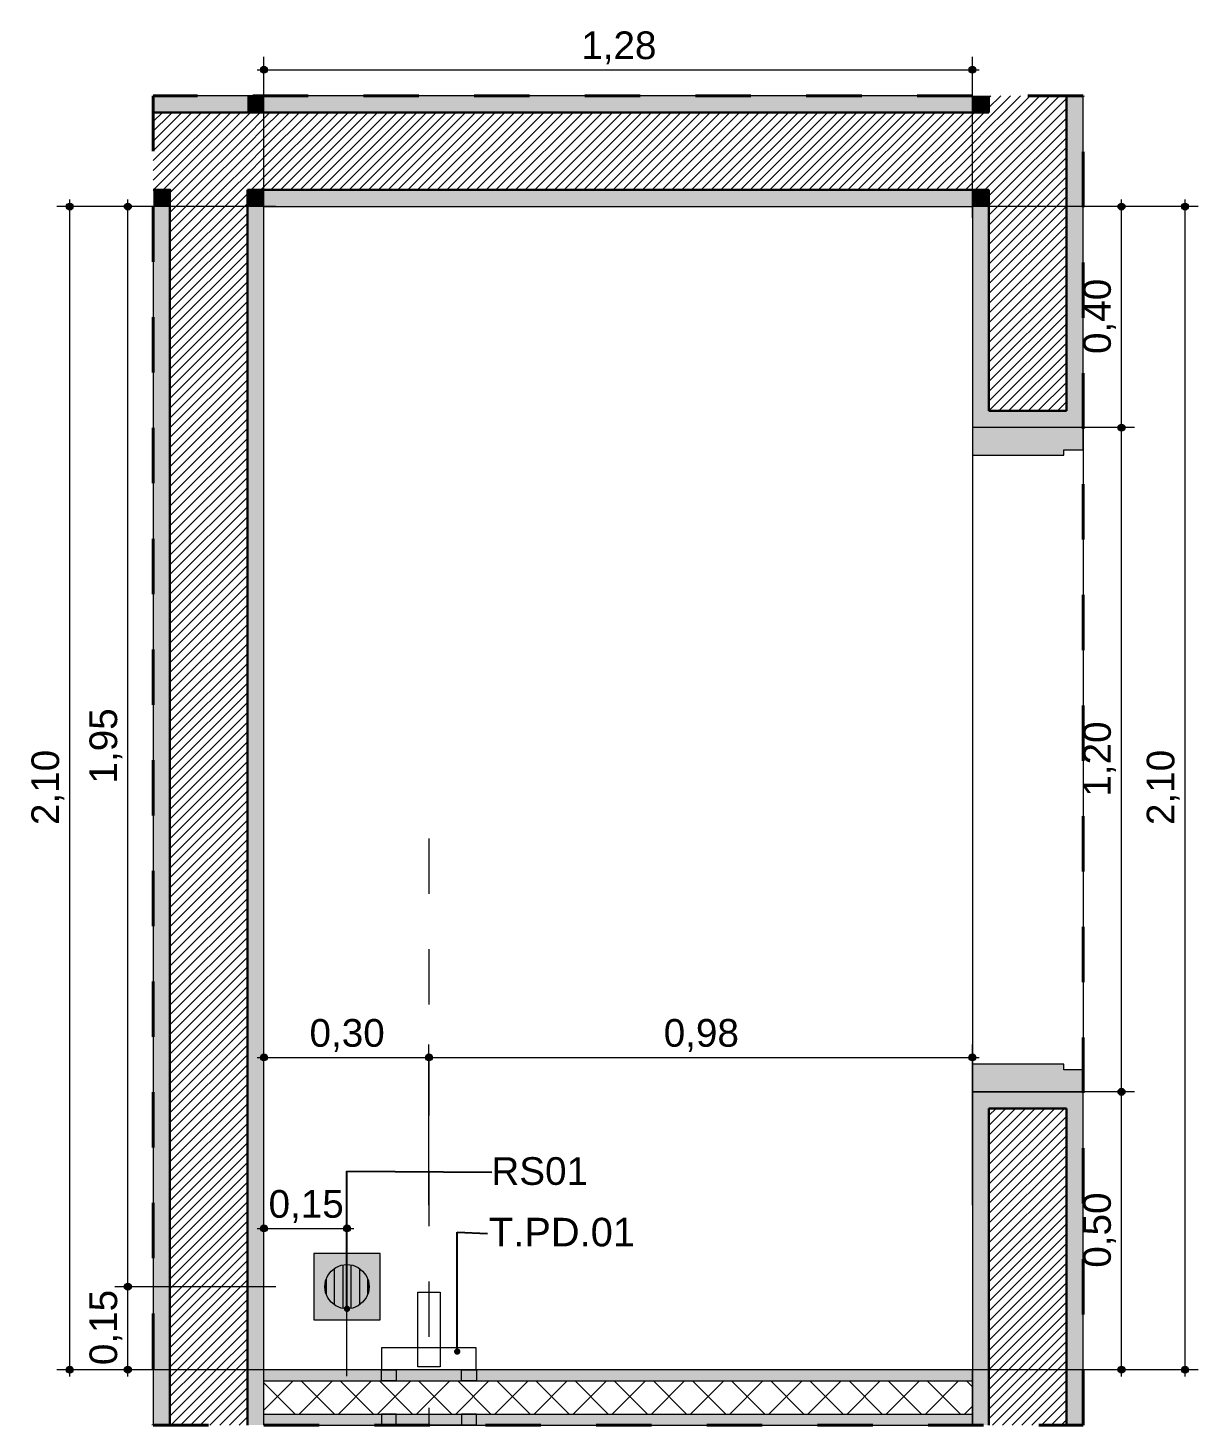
# Model space of a CAD drawing. Header units: metres. Extents: x -1.4 to 64, y -2.2 to 1.7.
# Drawn here: x 35.185 to 37.299, y -2.152 to 0.372 of the extents above; entities that cross this region are included whole.
import ezdxf

# ---------------------------------------------------------------- set-up
doc = ezdxf.new("R2010")
doc.units = ezdxf.units.M
doc.header["$MEASUREMENT"] = 0
doc.linetypes.add('Dashed', pattern=[0.035, 0.0225, -0.0125])
for name, color, linetype, lineweight in [('0_Caneta_No__1', 7, 'Continuous', 40), ('LOUCAS-METAIS.ARQ_Caneta_No__241', 7, 'Continuous', 13), ('NOTAS-DETALHAMENTO.EXEC_Caneta_No__1', 7, 'Continuous', 40), ('NOTAS-DETALHAMENTO.EXEC_Caneta_No__241', 7, 'Continuous', 13), ('PAREDE CONSTRUIR_Caneta_No__241', 7, 'Continuous', 13), ('PAREDE CONSTRUIR_Caneta_No__255', 255, 'Continuous', 0), ('PAREDE CONSTRUIR_Caneta_No__3', 7, 'Continuous', 30), ('PAREDE CONSTRUIR_Caneta_No__83', 84, 'Continuous', 0), ('PAREDE CONSTRUIR_Caneta_No__91', 255, 'Continuous', 0)]:
    doc.layers.add(name, color=color, linetype=linetype, lineweight=lineweight)
for name, color, linetype, lineweight, true_color in [('0_Caneta_No__167', 7, 'Continuous', 0, 0x0035d5), ('0_Caneta_No__25', 7, 'Continuous', 13, 0x982312), ('EIXO HIDRÁULICO - Executivo.EXEC_Caneta_No__167', 7, 'Continuous', 0, 0x0035d5), ('LOUCAS-METAIS.ARQ_Caneta_No__13', 7, 'Continuous', 0, 0xaaaaaa), ('PAREDE CONSTRUIR_Caneta_No__9', 7, 'Continuous', 9, 0x020202), ('RALO_Caneta_No__19', 7, 'Continuous', 0, 0xe9e9e9), ('RALO_Caneta_No__96', 7, 'Continuous', 0, 0xb6b6b6)]:
    doc.layers.add(name, color=color, linetype=linetype, lineweight=lineweight, true_color=true_color)
doc.styles.add('GENERATED_STYLE_1', font='arial.ttf')
doc.dimstyles.new('GENERATED_STYLE__1', dxfattribs={"dimtxt": 0.05, "dimasz": 0.02375, "dimexe": 0.18, "dimexo": 0.267183, "dimgap": 0, "dimtad": 1, "dimzin": 0, "dimdsep": 46, "dimtxsty": 'GENERATED_STYLE_1', "dimblk": 'ARROWHEAD_11', "dimblk1": 'ARROWHEAD_11', "dimblk2": 'ARROWHEAD_11', "dimcen": 0.09, "dimclrd": 256, "dimclre": 256, "dimclrt": 256, "dimadec": 0, "dimazin": 0, "dimtfac": 1, "dimtdec": 4, "dimtmove": 0, "dimatfit": 3, "dimfxl": 0, "dimtolj": 1, "dimtzin": 0, "dimarcsym": 0})
doc.dimstyles.new('GENERATED_STYLE__2', dxfattribs={"dimtxt": 0.05, "dimasz": 0.02375, "dimexe": 0.18, "dimexo": 0.267183, "dimgap": 0, "dimtad": 1, "dimtih": 1, "dimtoh": 1, "dimzin": 0, "dimdsep": 46, "dimtxsty": 'GENERATED_STYLE_1', "dimblk": 'ARROWHEAD_11', "dimblk1": 'ARROWHEAD_11', "dimblk2": 'ARROWHEAD_11', "dimcen": 0.09, "dimclrd": 256, "dimclre": 256, "dimclrt": 256, "dimadec": 0, "dimazin": 0, "dimtfac": 1, "dimtdec": 4, "dimtmove": 0, "dimatfit": 3, "dimfxl": 0, "dimtolj": 1, "dimtzin": 0, "dimarcsym": 0})
doc.dimstyles.new('GENERATED_STYLE__3', dxfattribs={"dimtxt": 0.05, "dimasz": 0.02375, "dimexe": 0.18, "dimexo": 0.267183, "dimgap": 0, "dimtad": 1, "dimtih": 1, "dimtoh": 1, "dimzin": 0, "dimdsep": 46, "dimtxsty": 'GENERATED_STYLE_1', "dimblk": 'ARROWHEAD_11', "dimblk1": 'ARROWHEAD_11', "dimblk2": 'ARROWHEAD_11', "dimcen": 0.09, "dimclrd": 256, "dimclre": 256, "dimclrt": 256, "dimadec": 0, "dimazin": 0, "dimtfac": 1, "dimtdec": 4, "dimtmove": 0, "dimatfit": 3, "dimfxl": 0, "dimtolj": 1, "dimtzin": 0, "dimarcsym": 0})
doc.dimstyles.new('GENERATED_STYLE__4', dxfattribs={"dimtxt": 0.18, "dimasz": 0.0228, "dimexe": 0.18, "dimexo": 0.0625, "dimgap": 0, "dimtad": 0, "dimtih": 1, "dimtoh": 1, "dimdec": 4, "dimzin": 0, "dimdsep": 46, "dimcen": 0.09, "dimadec": 0, "dimazin": 0, "dimtfac": 1, "dimtdec": 4, "dimtmove": 0, "dimatfit": 3, "dimldrblk": 'ARROWHEAD_11', "dimfxl": 0, "dimtolj": 1, "dimtzin": 0, "dimarcsym": 0})
pattern_1 = [(45, (36.661129, -0.650635), (-0.008838835, 0.008838835), [])]

# ---------------------------------------------------------------- blocks, each defined once
blk = doc.blocks.new('*D101', base_point=(36.6611, -0.6506))
at = {"layer": '0_Caneta_No__167', "linetype": 'Continuous', "lineweight": 0, "true_color": 0x0035d5}
for points in [[(35.6049, -1.4877), (35.6054, -1.4901), (35.6067, -1.4921), (35.6087, -1.4935), (35.6111, -1.494), (35.6135, -1.4935), (35.6155, -1.4921), (35.6169, -1.4901), (35.6174, -1.4877), (35.6169, -1.4853), (35.6155, -1.4833), (35.6135, -1.4819), (35.6111, -1.4815), (35.6087, -1.4819), (35.6067, -1.4833), (35.6054, -1.4853)], [(35.9029, -1.4877), (35.9034, -1.4901), (35.9048, -1.4921), (35.9068, -1.4935), (35.9092, -1.494), (35.9116, -1.4935), (35.9136, -1.4921), (35.915, -1.4901), (35.9154, -1.4877), (35.915, -1.4853), (35.9136, -1.4833), (35.9116, -1.4819), (35.9092, -1.4815), (35.9068, -1.4819), (35.9048, -1.4833), (35.9034, -1.4853)]]:
    blk.add_hatch(color=162, dxfattribs=at).paths.add_polyline_path(points)
at = {"layer": '0_Caneta_No__167', "color": 162, "linetype": 'Continuous', "lineweight": 0, "true_color": 0x0035d5}
for p, q in [((35.5986, -1.4877), (35.6049, -1.4877)), ((35.6111, -1.4815), (35.6111, -1.4643)), ((35.6174, -1.4877), (35.9029, -1.4877)), ((35.9092, -1.4815), (35.9092, -1.4643)), ((35.6111, -1.7549), (35.6111, -1.494)), ((35.9092, -1.7549), (35.9092, -1.494))]:
    blk.add_line(p, q, dxfattribs=at)
for centre in [(35.6111, -1.4877), (35.9092, -1.4877)]:
    blk.add_circle(centre, 0.00625, dxfattribs=at)
at = {"layer": '0_Caneta_No__167', "color": 162, "lineweight": 0, "true_color": 0x0035d5, "insert": (35.6934, -1.4777), "char_height": 0.05, "attachment_point": 7, "style": 'GENERATED_STYLE_1'}
blk.add_mtext('\\A1;{\\pql;\\fArial|b0|i0|c0|p0;\\W1.000000;0,30}', dxfattribs=at)
blk = doc.blocks.new('ARROWHEAD_11')
at = {"color": 0, "linetype": 'Continuous', "lineweight": 0}
blk.add_line((0, 0), (-1, 0), dxfattribs=at)
at = {"color": 0, "linetype": 'Continuous', "lineweight": 0, "const_width": 0.25, "flags": 128}
blk.add_lwpolyline([(-0.125, 0, 1), (0.125, 0, 1)], format="xyb", close=True, dxfattribs=at)
blk = doc.blocks.new('*D102', base_point=(36.6611, -0.6506))
at = {"layer": '0_Caneta_No__167', "linetype": 'Continuous', "lineweight": 0, "true_color": 0x0035d5}
for points in [[(35.9029, -1.4877), (35.9034, -1.4901), (35.9048, -1.4921), (35.9068, -1.4935), (35.9092, -1.494), (35.9116, -1.4935), (35.9136, -1.4921), (35.915, -1.4901), (35.9154, -1.4877), (35.915, -1.4853), (35.9136, -1.4833), (35.9116, -1.4819), (35.9092, -1.4815), (35.9068, -1.4819), (35.9048, -1.4833), (35.9034, -1.4853)], [(36.8849, -1.4877), (36.8854, -1.4901), (36.8867, -1.4921), (36.8887, -1.4935), (36.8911, -1.494), (36.8935, -1.4935), (36.8955, -1.4921), (36.8969, -1.4901), (36.8974, -1.4877), (36.8969, -1.4853), (36.8955, -1.4833), (36.8935, -1.4819), (36.8911, -1.4815), (36.8887, -1.4819), (36.8867, -1.4833), (36.8854, -1.4853)]]:
    blk.add_hatch(color=162, dxfattribs=at).paths.add_polyline_path(points)
at = {"layer": '0_Caneta_No__167', "color": 162, "linetype": 'Continuous', "lineweight": 0, "true_color": 0x0035d5}
for p, q in [((35.9092, -1.4815), (35.9092, -1.4643)), ((35.9154, -1.4877), (36.8849, -1.4877)), ((36.8911, -1.4815), (36.8911, -1.4643)), ((36.8974, -1.4877), (36.9036, -1.4877)), ((35.9092, -1.7549), (35.9092, -1.494)), ((36.8911, -1.7549), (36.8911, -1.494))]:
    blk.add_line(p, q, dxfattribs=at)
for centre in [(35.9092, -1.4877), (36.8911, -1.4877)]:
    blk.add_circle(centre, 0.00625, dxfattribs=at)
at = {"layer": '0_Caneta_No__167', "color": 162, "lineweight": 0, "true_color": 0x0035d5, "insert": (36.3334, -1.4777), "char_height": 0.05, "attachment_point": 7, "style": 'GENERATED_STYLE_1'}
blk.add_mtext('\\A1;{\\pql;\\fArial|b0|i0|c0|p0;\\W1.000000;0,98}', dxfattribs=at)
blk = doc.blocks.new('*D103', base_point=(36.6611, -0.6506))
at = {"layer": '0_Caneta_No__25', "linetype": 'Continuous', "lineweight": 13, "true_color": 0x982312}
for points in [[(35.6049, 0.2964), (35.6054, 0.294), (35.6067, 0.292), (35.6087, 0.2906), (35.6111, 0.2902), (35.6135, 0.2906), (35.6155, 0.292), (35.6169, 0.294), (35.6174, 0.2964), (35.6169, 0.2988), (35.6155, 0.3008), (35.6135, 0.3022), (35.6111, 0.3027), (35.6087, 0.3022), (35.6067, 0.3008), (35.6054, 0.2988)], [(36.8849, 0.2964), (36.8854, 0.294), (36.8867, 0.292), (36.8887, 0.2906), (36.8911, 0.2902), (36.8935, 0.2906), (36.8955, 0.292), (36.8969, 0.294), (36.8974, 0.2964), (36.8969, 0.2988), (36.8955, 0.3008), (36.8935, 0.3022), (36.8911, 0.3027), (36.8887, 0.3022), (36.8867, 0.3008), (36.8854, 0.2988)]]:
    blk.add_hatch(color=24, dxfattribs=at).paths.add_polyline_path(points)
at = {"layer": '0_Caneta_No__25', "color": 24, "linetype": 'Continuous', "lineweight": 13, "true_color": 0x982312}
for p, q in [((35.6111, 0.3027), (35.6111, 0.3199)), ((36.8911, 0.3027), (36.8911, 0.3199)), ((35.5986, 0.2964), (35.6049, 0.2964)), ((35.6111, 0.0292), (35.6111, 0.2902)), ((35.6174, 0.2964), (36.8849, 0.2964)), ((36.8911, 0.0292), (36.8911, 0.2902)), ((36.8974, 0.2964), (36.9036, 0.2964))]:
    blk.add_line(p, q, dxfattribs=at)
for centre in [(35.6111, 0.2964), (36.8911, 0.2964)]:
    blk.add_circle(centre, 0.00625, dxfattribs=at)
at = {"layer": '0_Caneta_No__25', "color": 24, "lineweight": 13, "true_color": 0x982312, "insert": (36.1844, 0.3064), "char_height": 0.05, "attachment_point": 7, "style": 'GENERATED_STYLE_1'}
blk.add_mtext('\\A1;{\\pql;\\fArial|b0|i0|c0|p0;\\W1.000000;1,28}', dxfattribs=at)
blk = doc.blocks.new('*D104', base_point=(36.6611, -0.6506))
at = {"layer": '0_Caneta_No__25', "linetype": 'Continuous', "lineweight": 13, "true_color": 0x982312}
for points in [[(35.6049, -1.7966), (35.6054, -1.799), (35.6067, -1.801), (35.6087, -1.8024), (35.6111, -1.8028), (35.6135, -1.8024), (35.6155, -1.801), (35.6169, -1.799), (35.6174, -1.7966), (35.6169, -1.7942), (35.6155, -1.7922), (35.6135, -1.7908), (35.6111, -1.7903), (35.6087, -1.7908), (35.6067, -1.7922), (35.6054, -1.7942)], [(35.7549, -1.7966), (35.7554, -1.799), (35.7567, -1.801), (35.7587, -1.8024), (35.7611, -1.8028), (35.7635, -1.8024), (35.7655, -1.801), (35.7669, -1.799), (35.7674, -1.7966), (35.7669, -1.7942), (35.7655, -1.7922), (35.7635, -1.7908), (35.7611, -1.7903), (35.7587, -1.7908), (35.7567, -1.7922), (35.7554, -1.7942)]]:
    blk.add_hatch(color=24, dxfattribs=at).paths.add_polyline_path(points)
at = {"layer": '0_Caneta_No__25', "color": 24, "linetype": 'Continuous', "lineweight": 13, "true_color": 0x982312}
for p, q in [((35.6111, -1.7903), (35.6111, -1.7731)), ((35.7611, -1.7903), (35.7611, -1.7731)), ((35.5986, -1.7966), (35.6049, -1.7966)), ((35.6111, -2.0638), (35.6111, -1.8028)), ((35.6174, -1.7966), (35.7549, -1.7966)), ((35.7611, -2.0638), (35.7611, -1.8028)), ((35.7674, -1.7966), (35.7736, -1.7966))]:
    blk.add_line(p, q, dxfattribs=at)
for centre in [(35.6111, -1.7966), (35.7611, -1.7966)]:
    blk.add_circle(centre, 0.00625, dxfattribs=at)
at = {"layer": '0_Caneta_No__25', "color": 24, "lineweight": 13, "true_color": 0x982312, "insert": (35.6194, -1.7866), "char_height": 0.05, "attachment_point": 7, "style": 'GENERATED_STYLE_1'}
blk.add_mtext('\\A1;{\\pql;\\fArial|b0|i0|c0|p0;\\W1.000000;0,15}', dxfattribs=at)
blk = doc.blocks.new('*D105', base_point=(36.6611, -0.6506))
at = {"layer": '0_Caneta_No__25', "linetype": 'Continuous', "lineweight": 13, "true_color": 0x982312}
for points in [[(35.3589, -1.9019), (35.3593, -1.9042), (35.3607, -1.9063), (35.3627, -1.9076), (35.3651, -1.9081), (35.3675, -1.9076), (35.3695, -1.9063), (35.3709, -1.9042), (35.3714, -1.9019), (35.3709, -1.8995), (35.3695, -1.8974), (35.3675, -1.8961), (35.3651, -1.8956), (35.3627, -1.8961), (35.3607, -1.8974), (35.3593, -1.8995)], [(35.3589, -2.0519), (35.3593, -2.0542), (35.3607, -2.0563), (35.3627, -2.0576), (35.3651, -2.0581), (35.3675, -2.0576), (35.3695, -2.0563), (35.3709, -2.0542), (35.3714, -2.0519), (35.3709, -2.0495), (35.3695, -2.0474), (35.3675, -2.0461), (35.3651, -2.0456), (35.3627, -2.0461), (35.3607, -2.0474), (35.3593, -2.0495)]]:
    blk.add_hatch(color=24, dxfattribs=at).paths.add_polyline_path(points)
at = {"layer": '0_Caneta_No__25', "color": 24, "linetype": 'Continuous', "lineweight": 13, "true_color": 0x982312}
for p, q in [((35.3589, -1.9019), (35.3417, -1.9019)), ((35.3651, -2.0456), (35.3651, -1.9081)), ((35.6323, -1.9019), (35.3714, -1.9019)), ((35.3589, -2.0519), (35.3417, -2.0519)), ((35.3651, -2.0644), (35.3651, -2.0581)), ((35.6323, -2.0519), (35.3714, -2.0519))]:
    blk.add_line(p, q, dxfattribs=at)
for centre in [(35.3651, -1.9019), (35.3651, -2.0519)]:
    blk.add_circle(centre, 0.00625, dxfattribs=at)
at = {"layer": '0_Caneta_No__25', "color": 24, "lineweight": 13, "true_color": 0x982312, "insert": (35.3551, -2.0436), "char_height": 0.05, "attachment_point": 7, "rotation": 90, "style": 'GENERATED_STYLE_1'}
blk.add_mtext('\\A1;{\\pql;\\fArial|b0|i0|c0|p0;\\W1.000000;0,15}', dxfattribs=at)
blk = doc.blocks.new('*D106', base_point=(36.6611, -0.6506))
at = {"layer": '0_Caneta_No__25', "linetype": 'Continuous', "lineweight": 13, "true_color": 0x982312}
for points in [[(35.3589, 0.0494), (35.3593, 0.047), (35.3607, 0.0449), (35.3627, 0.0436), (35.3651, 0.0431), (35.3675, 0.0436), (35.3695, 0.0449), (35.3709, 0.047), (35.3714, 0.0494), (35.3709, 0.0518), (35.3695, 0.0538), (35.3675, 0.0551), (35.3651, 0.0556), (35.3627, 0.0551), (35.3607, 0.0538), (35.3593, 0.0518)], [(35.3589, -1.9019), (35.3593, -1.9042), (35.3607, -1.9063), (35.3627, -1.9076), (35.3651, -1.9081), (35.3675, -1.9076), (35.3695, -1.9063), (35.3709, -1.9042), (35.3714, -1.9019), (35.3709, -1.8995), (35.3695, -1.8974), (35.3675, -1.8961), (35.3651, -1.8956), (35.3627, -1.8961), (35.3607, -1.8974), (35.3593, -1.8995)]]:
    blk.add_hatch(color=24, dxfattribs=at).paths.add_polyline_path(points)
at = {"layer": '0_Caneta_No__25', "color": 24, "linetype": 'Continuous', "lineweight": 13, "true_color": 0x982312}
for p, q in [((35.3651, 0.0556), (35.3651, 0.0619)), ((35.3589, 0.0494), (35.3417, 0.0494)), ((35.3651, -1.8956), (35.3651, 0.0431)), ((35.6323, 0.0494), (35.3714, 0.0494)), ((35.3589, -1.9019), (35.3417, -1.9019)), ((35.6323, -1.9019), (35.3714, -1.9019))]:
    blk.add_line(p, q, dxfattribs=at)
for centre in [(35.3651, 0.0494), (35.3651, -1.9019)]:
    blk.add_circle(centre, 0.00625, dxfattribs=at)
at = {"layer": '0_Caneta_No__25', "color": 24, "lineweight": 13, "true_color": 0x982312, "insert": (35.3551, -0.993), "char_height": 0.05, "attachment_point": 7, "rotation": 90, "style": 'GENERATED_STYLE_1'}
blk.add_mtext('\\A1;{\\pql;\\fArial|b0|i0|c0|p0;\\W1.000000;1,95}', dxfattribs=at)
blk = doc.blocks.new('*D107', base_point=(36.6611, -0.6506))
at = {"layer": '0_Caneta_No__25', "linetype": 'Continuous', "lineweight": 13, "true_color": 0x982312}
for points in [[(35.254, 0.0494), (35.2545, 0.047), (35.2558, 0.0449), (35.2578, 0.0436), (35.2602, 0.0431), (35.2626, 0.0436), (35.2647, 0.0449), (35.266, 0.047), (35.2665, 0.0494), (35.266, 0.0518), (35.2647, 0.0538), (35.2626, 0.0551), (35.2602, 0.0556), (35.2578, 0.0551), (35.2558, 0.0538), (35.2545, 0.0518)], [(35.254, -2.0519), (35.2545, -2.0542), (35.2558, -2.0563), (35.2578, -2.0576), (35.2602, -2.0581), (35.2626, -2.0576), (35.2647, -2.0563), (35.266, -2.0542), (35.2665, -2.0519), (35.266, -2.0495), (35.2647, -2.0474), (35.2626, -2.0461), (35.2602, -2.0456), (35.2578, -2.0461), (35.2558, -2.0474), (35.2545, -2.0495)]]:
    blk.add_hatch(color=24, dxfattribs=at).paths.add_polyline_path(points)
at = {"layer": '0_Caneta_No__25', "color": 24, "linetype": 'Continuous', "lineweight": 13, "true_color": 0x982312}
for p, q in [((35.2602, 0.0556), (35.2602, 0.0619)), ((35.254, 0.0494), (35.2368, 0.0494)), ((35.2602, -2.0456), (35.2602, 0.0431)), ((35.5274, 0.0494), (35.2665, 0.0494)), ((35.254, -2.0519), (35.2368, -2.0519)), ((35.2602, -2.0644), (35.2602, -2.0581)), ((35.5274, -2.0519), (35.2665, -2.0519))]:
    blk.add_line(p, q, dxfattribs=at)
for centre in [(35.2602, 0.0494), (35.2602, -2.0519)]:
    blk.add_circle(centre, 0.00625, dxfattribs=at)
at = {"layer": '0_Caneta_No__25', "color": 24, "lineweight": 13, "true_color": 0x982312, "insert": (35.2502, -1.068), "char_height": 0.05, "attachment_point": 7, "rotation": 90, "style": 'GENERATED_STYLE_1'}
blk.add_mtext('\\A1;{\\pql;\\fArial|b0|i0|c0|p0;\\W1.000000;2,10}', dxfattribs=at)
blk = doc.blocks.new('*D108', base_point=(36.6611, -0.6506))
at = {"layer": '0_Caneta_No__25', "linetype": 'Continuous', "lineweight": 13, "true_color": 0x982312}
for points in [[(37.1543, -1.5499), (37.1548, -1.5523), (37.1561, -1.5544), (37.1582, -1.5557), (37.1606, -1.5562), (37.163, -1.5557), (37.165, -1.5544), (37.1663, -1.5523), (37.1668, -1.5499), (37.1663, -1.5476), (37.165, -1.5455), (37.163, -1.5442), (37.1606, -1.5437), (37.1582, -1.5442), (37.1561, -1.5455), (37.1548, -1.5476)], [(37.1543, -2.0519), (37.1548, -2.0542), (37.1561, -2.0563), (37.1582, -2.0576), (37.1606, -2.0581), (37.163, -2.0576), (37.165, -2.0563), (37.1663, -2.0542), (37.1668, -2.0519), (37.1663, -2.0495), (37.165, -2.0474), (37.163, -2.0461), (37.1606, -2.0456), (37.1582, -2.0461), (37.1561, -2.0474), (37.1548, -2.0495)]]:
    blk.add_hatch(color=24, dxfattribs=at).paths.add_polyline_path(points)
at = {"layer": '0_Caneta_No__25', "color": 24, "linetype": 'Continuous', "lineweight": 13, "true_color": 0x982312}
for p, q in [((37.1543, -1.5499), (36.8934, -1.5499)), ((37.1606, -2.0456), (37.1606, -1.5562)), ((37.184, -1.5499), (37.1668, -1.5499)), ((37.1543, -2.0519), (36.8934, -2.0519)), ((37.1606, -2.0644), (37.1606, -2.0581)), ((37.184, -2.0519), (37.1668, -2.0519))]:
    blk.add_line(p, q, dxfattribs=at)
for centre in [(37.1606, -1.5499), (37.1606, -2.0519)]:
    blk.add_circle(centre, 0.00625, dxfattribs=at)
at = {"layer": '0_Caneta_No__25', "color": 24, "lineweight": 13, "true_color": 0x982312, "insert": (37.1506, -1.8676), "char_height": 0.05, "attachment_point": 7, "rotation": 90, "style": 'GENERATED_STYLE_1'}
blk.add_mtext('\\A1;{\\pql;\\fArial|b0|i0|c0|p0;\\W1.000000;0,50}', dxfattribs=at)
blk = doc.blocks.new('*D109', base_point=(36.6611, -0.6506))
at = {"layer": '0_Caneta_No__25', "linetype": 'Continuous', "lineweight": 13, "true_color": 0x982312}
for points in [[(37.1543, -0.3499), (37.1548, -0.3523), (37.1561, -0.3544), (37.1582, -0.3557), (37.1606, -0.3562), (37.163, -0.3557), (37.165, -0.3544), (37.1663, -0.3523), (37.1668, -0.3499), (37.1663, -0.3476), (37.165, -0.3455), (37.163, -0.3442), (37.1606, -0.3437), (37.1582, -0.3442), (37.1561, -0.3455), (37.1548, -0.3476)], [(37.1543, -1.5499), (37.1548, -1.5523), (37.1561, -1.5544), (37.1582, -1.5557), (37.1606, -1.5562), (37.163, -1.5557), (37.165, -1.5544), (37.1663, -1.5523), (37.1668, -1.5499), (37.1663, -1.5476), (37.165, -1.5455), (37.163, -1.5442), (37.1606, -1.5437), (37.1582, -1.5442), (37.1561, -1.5455), (37.1548, -1.5476)]]:
    blk.add_hatch(color=24, dxfattribs=at).paths.add_polyline_path(points)
at = {"layer": '0_Caneta_No__25', "color": 24, "linetype": 'Continuous', "lineweight": 13, "true_color": 0x982312}
for p, q in [((37.1543, -0.3499), (36.8934, -0.3499)), ((37.184, -0.3499), (37.1668, -0.3499)), ((37.1606, -1.5437), (37.1606, -0.3562)), ((37.1543, -1.5499), (36.8934, -1.5499)), ((37.184, -1.5499), (37.1668, -1.5499))]:
    blk.add_line(p, q, dxfattribs=at)
for centre in [(37.1606, -0.3499), (37.1606, -1.5499)]:
    blk.add_circle(centre, 0.00625, dxfattribs=at)
at = {"layer": '0_Caneta_No__25', "color": 24, "lineweight": 13, "true_color": 0x982312, "insert": (37.1506, -1.0167), "char_height": 0.05, "attachment_point": 7, "rotation": 90, "style": 'GENERATED_STYLE_1'}
blk.add_mtext('\\A1;{\\pql;\\fArial|b0|i0|c0|p0;\\W1.000000;1,20}', dxfattribs=at)
blk = doc.blocks.new('*D110', base_point=(36.6611, -0.6506))
at = {"layer": '0_Caneta_No__25', "linetype": 'Continuous', "lineweight": 13, "true_color": 0x982312}
for points in [[(37.1543, 0.0494), (37.1548, 0.047), (37.1561, 0.0449), (37.1582, 0.0436), (37.1606, 0.0431), (37.163, 0.0436), (37.165, 0.0449), (37.1663, 0.047), (37.1668, 0.0494), (37.1663, 0.0518), (37.165, 0.0538), (37.163, 0.0551), (37.1606, 0.0556), (37.1582, 0.0551), (37.1561, 0.0538), (37.1548, 0.0518)], [(37.1543, -0.3499), (37.1548, -0.3523), (37.1561, -0.3544), (37.1582, -0.3557), (37.1606, -0.3562), (37.163, -0.3557), (37.165, -0.3544), (37.1663, -0.3523), (37.1668, -0.3499), (37.1663, -0.3476), (37.165, -0.3455), (37.163, -0.3442), (37.1606, -0.3437), (37.1582, -0.3442), (37.1561, -0.3455), (37.1548, -0.3476)]]:
    blk.add_hatch(color=24, dxfattribs=at).paths.add_polyline_path(points)
at = {"layer": '0_Caneta_No__25', "color": 24, "linetype": 'Continuous', "lineweight": 13, "true_color": 0x982312}
for p, q in [((37.1606, 0.0556), (37.1606, 0.0619)), ((37.1543, 0.0494), (36.8934, 0.0494)), ((37.1606, -0.3437), (37.1606, 0.0431)), ((37.184, 0.0494), (37.1668, 0.0494)), ((37.1543, -0.3499), (36.8934, -0.3499)), ((37.184, -0.3499), (37.1668, -0.3499))]:
    blk.add_line(p, q, dxfattribs=at)
for centre in [(37.1606, 0.0494), (37.1606, -0.3499)]:
    blk.add_circle(centre, 0.00625, dxfattribs=at)
at = {"layer": '0_Caneta_No__25', "color": 24, "lineweight": 13, "true_color": 0x982312, "insert": (37.1506, -0.217), "char_height": 0.05, "attachment_point": 7, "rotation": 90, "style": 'GENERATED_STYLE_1'}
blk.add_mtext('\\A1;{\\pql;\\fArial|b0|i0|c0|p0;\\W1.000000;0,40}', dxfattribs=at)
blk = doc.blocks.new('*D111', base_point=(36.6611, -0.6506))
at = {"layer": '0_Caneta_No__25', "linetype": 'Continuous', "lineweight": 13, "true_color": 0x982312}
for points in [[(37.2693, 0.0494), (37.2697, 0.047), (37.2711, 0.0449), (37.2731, 0.0436), (37.2755, 0.0431), (37.2779, 0.0436), (37.2799, 0.0449), (37.2813, 0.047), (37.2818, 0.0494), (37.2813, 0.0518), (37.2799, 0.0538), (37.2779, 0.0551), (37.2755, 0.0556), (37.2731, 0.0551), (37.2711, 0.0538), (37.2697, 0.0518)], [(37.2693, -2.0519), (37.2697, -2.0542), (37.2711, -2.0563), (37.2731, -2.0576), (37.2755, -2.0581), (37.2779, -2.0576), (37.2799, -2.0563), (37.2813, -2.0542), (37.2818, -2.0519), (37.2813, -2.0495), (37.2799, -2.0474), (37.2779, -2.0461), (37.2755, -2.0456), (37.2731, -2.0461), (37.2711, -2.0474), (37.2697, -2.0495)]]:
    blk.add_hatch(color=24, dxfattribs=at).paths.add_polyline_path(points)
at = {"layer": '0_Caneta_No__25', "color": 24, "linetype": 'Continuous', "lineweight": 13, "true_color": 0x982312}
for p, q in [((37.2755, 0.0556), (37.2755, 0.0619)), ((37.2693, 0.0494), (37.0083, 0.0494)), ((37.2755, -2.0456), (37.2755, 0.0431)), ((37.2989, 0.0494), (37.2818, 0.0494)), ((37.2693, -2.0519), (37.0083, -2.0519)), ((37.2755, -2.0644), (37.2755, -2.0581)), ((37.2989, -2.0519), (37.2818, -2.0519))]:
    blk.add_line(p, q, dxfattribs=at)
for centre in [(37.2755, 0.0494), (37.2755, -2.0519)]:
    blk.add_circle(centre, 0.00625, dxfattribs=at)
at = {"layer": '0_Caneta_No__25', "color": 24, "lineweight": 13, "true_color": 0x982312, "insert": (37.2655, -1.068), "char_height": 0.05, "attachment_point": 7, "rotation": 90, "style": 'GENERATED_STYLE_1'}
blk.add_mtext('\\A1;{\\pql;\\fArial|b0|i0|c0|p0;\\W1.000000;2,10}', dxfattribs=at)

msp = doc.modelspace()

# ---------------------------------------------------------------- hatches: boundary and pattern name
at = {"layer": 'PAREDE CONSTRUIR_Caneta_No__241', "linetype": 'Continuous', "lineweight": 13}
h = msp.add_hatch(dxfattribs=at)
h.set_pattern_fill('common_brick_000b', style=0, pattern_type=2)
h.set_pattern_definition(pattern_1)
h.paths.add_polyline_path([(36.9211, 0.2194), (37.0611, 0.2194), (37.0611, 0.2494), (36.9211, 0.2494)])
h = msp.add_hatch(dxfattribs=at)
h.set_pattern_fill('common_brick_000b', style=0, pattern_type=2)
h.set_pattern_definition(pattern_1)
h.paths.add_polyline_path([(35.4411, 0.2194), (35.4111, 0.2194), (35.4111, 0.0794), (35.4411, 0.0794)])
h = msp.add_hatch(dxfattribs=at)
h.set_pattern_fill('common_brick_000b', style=0, pattern_type=2)
h.set_pattern_definition(pattern_1)
h.paths.add_polyline_path([(35.4411, 0.0794), (35.5811, 0.2194), (35.4411, 0.2194)])
h = msp.add_hatch(dxfattribs=at)
h.set_pattern_fill('common_brick_000b', style=0, pattern_type=2)
h.set_pattern_definition(pattern_1)
h.paths.add_polyline_path([(35.4411, 0.0794), (35.5811, 0.0794), (35.5811, 0.2194)])
h = msp.add_hatch(dxfattribs=at)
h.set_pattern_fill('common_brick_000b', style=0, pattern_type=2)
h.set_pattern_definition(pattern_1)
h.paths.add_polyline_path([(35.5811, 0.2194), (35.5811, 0.0794), (35.6111, 0.0794), (35.6111, 0.2194)])
h = msp.add_hatch(dxfattribs=at)
h.set_pattern_fill('common_brick_000b', style=0, pattern_type=2)
h.set_pattern_definition(pattern_1)
h.paths.add_polyline_path([(36.8911, 0.2194), (35.6111, 0.2194), (35.6111, 0.0794), (36.8911, 0.0794)])
h = msp.add_hatch(dxfattribs=at)
h.set_pattern_fill('common_brick_000b', style=0, pattern_type=2)
h.set_pattern_definition(pattern_1)
h.paths.add_polyline_path([(36.8911, 0.2194), (36.8911, 0.0794), (36.9211, 0.0794), (36.9211, 0.2194)])
h = msp.add_hatch(dxfattribs=at)
h.set_pattern_fill('common_brick_000b', style=0, pattern_type=2)
h.set_pattern_definition(pattern_1)
h.paths.add_polyline_path([(36.9211, 0.2194), (36.9211, 0.0794), (37.0611, 0.0794), (37.0611, 0.2194)])
h = msp.add_hatch(dxfattribs=at)
h.set_pattern_fill('common_brick_000b', style=0, pattern_type=2)
h.set_pattern_definition(pattern_1)
h.paths.add_polyline_path([(35.4411, 0.0794), (35.4411, -2.0519), (35.5811, -2.0519), (35.5811, 0.0794)])
h = msp.add_hatch(dxfattribs=at)
h.set_pattern_fill('common_brick_000b', style=0, pattern_type=2)
h.set_pattern_definition(pattern_1)
h.paths.add_polyline_path([(36.9211, 0.0794), (36.9211, -0.3199), (37.0611, -0.3199), (37.0611, 0.0794)])
h = msp.add_hatch(dxfattribs=at)
h.set_pattern_fill('common_brick_000b', style=0, pattern_type=2)
h.set_pattern_definition(pattern_1)
h.paths.add_polyline_path([(36.9211, -1.5799), (36.9211, -2.1519), (37.0611, -2.1519), (37.0611, -1.5799)])
h = msp.add_hatch(dxfattribs=at)
h.set_pattern_fill('common_brick_000b', style=0, pattern_type=2)
h.set_pattern_definition(pattern_1)
h.paths.add_polyline_path([(35.4411, -2.1519), (35.5811, -2.1519), (35.5811, -2.0519), (35.4411, -2.0519)])
at = {"layer": 'PAREDE CONSTRUIR_Caneta_No__255', "linetype": 'Continuous', "lineweight": 0}
for points in [[(35.6111, -2.0719), (36.8911, -2.0719), (36.8911, -2.0519), (35.6111, -2.0519)], [(35.6111, -2.1319), (35.6111, -2.1519), (36.8911, -2.1519), (36.8911, -2.1319)]]:
    msp.add_hatch(color=255, dxfattribs=at).paths.add_polyline_path(points)
at = {"layer": 'PAREDE CONSTRUIR_Caneta_No__83', "linetype": 'Continuous', "lineweight": 0}
h = msp.add_hatch(dxfattribs=at)
h.set_pattern_fill('Placomur_000b', color=84, style=0, pattern_type=2)
h.set_pattern_definition([(45, (36.66113, -0.650635), (-0.0353553, 0.0353553), []), (135, (36.66113, -0.650635), (0.0353553, 0.0353553), [])])
h.paths.add_polyline_path([(35.6111, -2.1319), (36.8911, -2.1319), (36.8911, -2.0719), (35.6111, -2.0719)])
at = {"layer": 'PAREDE CONSTRUIR_Caneta_No__91', "linetype": 'Continuous', "lineweight": 0}
for points in [[(35.5811, 0.2494), (35.4111, 0.2494), (35.4111, 0.2194), (35.5811, 0.2194)], [(35.5811, 0.2194), (35.6111, 0.2494), (35.5811, 0.2494)], [(35.6111, 0.2494), (35.5811, 0.2194), (35.6111, 0.2194)], [(36.8911, 0.2494), (35.6111, 0.2494), (35.6111, 0.2194), (36.8911, 0.2194)], [(36.9211, 0.2494), (36.8911, 0.2494), (36.8911, 0.2194), (36.9211, 0.2194)], [(37.0611, 0.2494), (37.0611, -0.3199), (37.0911, -0.3499), (37.0911, 0.2494)], [(35.4411, 0.0794), (35.4111, 0.0494), (35.4411, 0.0494)], [(35.4111, 0.0494), (35.4411, 0.0794), (35.4111, 0.0794)], [(35.5811, 0.0794), (35.5811, 0.0494), (35.6111, 0.0494), (35.6111, 0.0794)], [(35.6111, 0.0494), (36.8911, 0.0494), (36.8911, 0.0794), (35.6111, 0.0794)], [(36.8911, 0.0794), (36.8911, 0.0494), (36.9211, 0.0494), (36.9211, 0.0794)], [(35.4111, 0.0494), (35.4111, -2.0519), (35.4411, -2.0519), (35.4411, 0.0494)], [(35.5811, 0.0494), (35.5811, -2.0519), (35.6111, -2.0519), (35.6111, 0.0494)], [(36.8911, 0.0494), (36.8911, -0.3499), (36.9211, -0.3499), (36.9211, 0.0494)], [(36.9211, -0.3499), (37.0911, -0.3499), (37.0611, -0.3199), (36.9211, -0.3199)], [(37.0911, -0.3499), (36.8911, -0.3499), (36.8911, -0.3999), (37.0561, -0.3999), (37.0561, -0.3899), (37.0911, -0.3899)], [(37.0561, -1.4999), (36.8911, -1.4999), (36.8911, -1.5499), (37.0911, -1.5499), (37.0911, -1.5099), (37.0561, -1.5099)], [(36.8911, -1.5499), (36.8911, -2.1519), (36.9211, -2.1519), (36.9211, -1.5499)], [(36.9211, -1.5799), (37.0611, -1.5799), (37.0911, -1.5499), (36.9211, -1.5499)], [(37.0611, -2.1519), (37.0911, -2.1519), (37.0911, -1.5499), (37.0611, -1.5799)], [(35.4111, -2.0519), (35.4111, -2.1519), (35.4411, -2.1519), (35.4411, -2.0519)], [(35.5811, -2.1519), (35.6111, -2.1519), (35.6111, -2.0519), (35.5811, -2.0519)]]:
    msp.add_hatch(color=255, dxfattribs=at).paths.add_polyline_path(points)
at = {"layer": 'RALO_Caneta_No__19', "linetype": 'Continuous', "lineweight": 0, "true_color": 0xe9e9e9}
h = msp.add_hatch(color=254, dxfattribs=at)
h.paths.add_polyline_path([(35.8211, -1.8419), (35.7011, -1.8419), (35.7011, -1.9619), (35.8211, -1.9619)])
h.paths.add_polyline_path([(35.7611, -1.9419), (35.7508, -1.9405), (35.7411, -1.9365), (35.7328, -1.9301), (35.7265, -1.9219), (35.7225, -1.9122), (35.7211, -1.9019), (35.7225, -1.8915), (35.7265, -1.8819), (35.7328, -1.8736), (35.7411, -1.8672), (35.7508, -1.8632), (35.7611, -1.8619), (35.7715, -1.8632), (35.7811, -1.8672), (35.7894, -1.8736), (35.7958, -1.8819), (35.7998, -1.8915), (35.8011, -1.9019), (35.7998, -1.9122), (35.7958, -1.9219), (35.7894, -1.9301), (35.7811, -1.9365), (35.7715, -1.9405)], flags=0)
for points in [[(35.7536, -1.8628), (35.7508, -1.8632), (35.7411, -1.8672), (35.7386, -1.8691), (35.7386, -1.9346), (35.7411, -1.9365), (35.7508, -1.9405), (35.7536, -1.9409)], [(35.7686, -1.8628), (35.7611, -1.8619), (35.7536, -1.8628), (35.7536, -1.9409), (35.7611, -1.9419), (35.7686, -1.9409)], [(35.7715, -1.8632), (35.7686, -1.8628), (35.7686, -1.9409), (35.7715, -1.9405), (35.7811, -1.9365), (35.7836, -1.9346), (35.7836, -1.8691), (35.7811, -1.8672)], [(35.7236, -1.915), (35.7236, -1.8888), (35.7225, -1.8915), (35.7211, -1.9019), (35.7225, -1.9122)], [(35.7386, -1.8691), (35.7328, -1.8736), (35.7265, -1.8819), (35.7236, -1.8888), (35.7236, -1.915), (35.7265, -1.9219), (35.7328, -1.9301), (35.7386, -1.9346)], [(35.7894, -1.8736), (35.7836, -1.8691), (35.7836, -1.9346), (35.7894, -1.9301), (35.7958, -1.9219), (35.7986, -1.915), (35.7986, -1.8888), (35.7958, -1.8819)], [(35.7986, -1.8888), (35.7986, -1.915), (35.7998, -1.9122), (35.8011, -1.9019), (35.7998, -1.8915)]]:
    msp.add_hatch(color=254, dxfattribs=at).paths.add_polyline_path(points)

# ---------------------------------------------------------------- linework, layer by layer
at = {"layer": '0_Caneta_No__1', "color": 7, "linetype": 'Dashed', "lineweight": 40}
msp.add_lwpolyline([(37.0911, -2.1519), (37.0911, 0.2494), (35.4111, 0.2494), (35.4111, -2.1519)], close=True, dxfattribs=at)
at = {"layer": 'EIXO HIDRÁULICO - Executivo.EXEC_Caneta_No__167', "color": 162, "linetype": 'Dashed', "lineweight": 0, "true_color": 0x0035d5}
for p, q in [((35.9092, -1.0924), (35.9092, -2.0419)), ((35.9092, -2.1209), (35.9092, -2.1519))]:
    msp.add_line(p, q, dxfattribs=at)
at = {"layer": 'LOUCAS-METAIS.ARQ_Caneta_No__13', "color": 253, "linetype": 'Continuous', "lineweight": 0, "true_color": 0xaaaaaa, "flags": 128}
for points in [[(35.4111, 0.0494), (35.4111, 0.0294)], [(35.4111, 0.0294), (35.4111, -1.0706), (35.4111, -2.0506)]]:
    msp.add_lwpolyline(points, dxfattribs=at)
at = {"layer": 'LOUCAS-METAIS.ARQ_Caneta_No__241', "color": 7, "linetype": 'Continuous', "lineweight": 13}
for points in [[(35.8892, -1.9119), (35.9292, -1.9119), (35.9292, -2.0469), (35.8892, -2.0469)], [(35.8242, -2.0119), (35.9942, -2.0119), (35.9942, -2.0519), (35.8242, -2.0519)], [(35.8232, -2.0519), (35.8502, -2.0519), (35.8502, -2.0719), (35.8232, -2.0719)], [(35.9682, -2.0519), (35.9952, -2.0519), (35.9952, -2.0719), (35.9682, -2.0719)]]:
    msp.add_lwpolyline(points, close=True, dxfattribs=at)
for points in [[(35.8502, -2.1519), (35.8502, -2.1319), (35.8232, -2.1319), (35.8232, -2.1519)], [(35.9952, -2.1519), (35.9952, -2.1319), (35.9682, -2.1319), (35.9682, -2.1519)], [(35.8232, -2.1519), (35.8502, -2.1519)], [(35.9942, -2.1519), (35.8242, -2.1519)], [(35.9682, -2.1519), (35.9952, -2.1519)]]:
    msp.add_lwpolyline(points, dxfattribs=at)
at = {"layer": 'PAREDE CONSTRUIR_Caneta_No__241', "color": 7, "linetype": 'Continuous', "lineweight": 13}
for p, q in [((36.9211, -0.3499), (36.8911, -0.3499)), ((37.0911, -0.3499), (36.8911, -0.3499)), ((36.8911, -0.3499), (36.8911, -0.3999)), ((36.9211, -0.3499), (36.8911, -0.3499)), ((36.9211, -0.3499), (36.8911, -0.3499)), ((37.0611, -0.3499), (36.9211, -0.3499)), ((37.0611, -0.3499), (36.9211, -0.3499)), ((37.0611, -0.3499), (36.9211, -0.3499)), ((37.0611, -0.3499), (36.9211, -0.3499)), ((37.0611, -0.3499), (36.9211, -0.3499)), ((37.0611, -0.3499), (36.9211, -0.3499)), ((37.0911, -0.3499), (37.0611, -0.3499)), ((37.0911, -0.3499), (37.0611, -0.3499)), ((37.0911, -0.3499), (37.0611, -0.3499)), ((37.0911, -0.3499), (37.0611, -0.3499)), ((37.0911, -0.3499), (37.0611, -0.3499)), ((37.0911, -0.3499), (37.0611, -0.3499)), ((37.0911, -0.3899), (37.0911, -0.3499)), ((36.8911, -0.3999), (37.0561, -0.3999)), ((37.0561, -0.3999), (37.0561, -0.3899)), ((37.0561, -0.3899), (37.0911, -0.3899)), ((37.0911, -0.3899), (37.0911, -0.4249)), ((37.0911, -1.5099), (37.0911, -1.4749)), ((37.0561, -1.4999), (36.8911, -1.4999)), ((36.8911, -1.4999), (36.8911, -1.5499)), ((37.0561, -1.5099), (37.0561, -1.4999)), ((37.0911, -1.5099), (37.0561, -1.5099)), ((37.0911, -1.5499), (37.0911, -1.5099)), ((36.9211, -1.5499), (36.8911, -1.5499)), ((36.8911, -1.5499), (37.0911, -1.5499)), ((36.9211, -1.5499), (36.8911, -1.5499)), ((36.9211, -1.5499), (36.8911, -1.5499)), ((37.0611, -1.5499), (36.9211, -1.5499)), ((37.0611, -1.5499), (36.9211, -1.5499)), ((37.0611, -1.5499), (36.9211, -1.5499)), ((37.0611, -1.5499), (36.9211, -1.5499)), ((37.0611, -1.5499), (36.9211, -1.5499)), ((37.0611, -1.5499), (36.9211, -1.5499)), ((37.0911, -1.5499), (37.0611, -1.5499)), ((37.0911, -1.5499), (37.0611, -1.5499)), ((37.0911, -1.5499), (37.0611, -1.5499)), ((37.0911, -1.5499), (37.0611, -1.5499)), ((37.0911, -1.5499), (37.0611, -1.5499)), ((37.0911, -1.5499), (37.0611, -1.5499)), ((35.6111, -2.0719), (36.8911, -2.0719)), ((35.6111, -2.1319), (36.8911, -2.1319))]:
    msp.add_line(p, q, dxfattribs=at)
for points in [[(35.6111, 0.2494), (35.4111, 0.2494)], [(36.8911, 0.2494), (35.6111, 0.2494)], [(37.0911, -0.3499), (37.0911, 0.2494)], [(35.4111, 0.0494), (35.4111, -2.0519)], [(35.6111, -2.0519), (35.6111, 0.0494)], [(35.6111, 0.0494), (36.8911, 0.0494)], [(36.8911, 0.0494), (36.8911, -0.3499)], [(36.8911, -1.5499), (36.8911, -2.1519)], [(37.0911, -2.1519), (37.0911, -1.5499)], [(35.4111, -2.0519), (35.4111, -2.1519)], [(36.8911, -2.0519), (35.6111, -2.0519)], [(35.6111, -2.0719), (35.6111, -2.0519)], [(35.6111, -2.1519), (35.6111, -2.0519)], [(36.8911, -2.0719), (36.8911, -2.0519)], [(35.6111, -2.1319), (35.6111, -2.0719)], [(36.8911, -2.1319), (36.8911, -2.0719)], [(35.6111, -2.1519), (35.6111, -2.1319)], [(36.8911, -2.1519), (36.8911, -2.1319)], [(35.6111, -2.1519), (36.8911, -2.1519)]]:
    msp.add_lwpolyline(points, dxfattribs=at)
at = {"layer": 'PAREDE CONSTRUIR_Caneta_No__3', "color": 7, "linetype": 'Continuous', "lineweight": 30}
for p, q in [((36.9211, 0.2494), (36.9211, 0.2194)), ((37.0611, 0.2194), (37.0611, 0.2494)), ((35.4411, 0.2194), (35.4111, 0.2194)), ((35.5811, 0.2194), (35.4411, 0.2194)), ((35.6111, 0.2194), (35.5811, 0.2194)), ((35.6111, 0.2194), (35.5811, 0.2194)), ((36.8911, 0.2194), (35.6111, 0.2194)), ((36.9211, 0.2194), (36.8911, 0.2194)), ((36.9211, 0.2194), (36.8911, 0.2194)), ((37.0611, 0.0794), (37.0611, 0.2194)), ((35.4111, 0.0794), (35.4411, 0.0794)), ((35.4411, 0.0494), (35.4411, 0.0794)), ((35.4411, 0.0494), (35.4411, 0.0794)), ((35.5811, 0.0794), (35.6111, 0.0794)), ((35.5811, -2.0519), (35.5811, 0.0794)), ((35.5811, 0.0794), (35.6111, 0.0794)), ((35.6111, 0.0794), (36.8911, 0.0794)), ((36.8911, 0.0794), (36.9211, 0.0794)), ((36.8911, 0.0794), (36.9211, 0.0794)), ((36.9211, 0.0794), (36.9211, -0.3199)), ((37.0611, -0.3199), (37.0611, 0.0794)), ((35.4411, 0.0494), (35.4411, -2.0519)), ((37.0611, -0.3199), (36.9211, -0.3199)), ((36.9211, -1.5799), (36.9211, -2.1519)), ((37.0611, -1.5799), (36.9211, -1.5799)), ((37.0611, -2.1519), (37.0611, -1.5799)), ((35.4411, -2.0519), (35.4411, -2.1519)), ((35.5811, -2.1519), (35.5811, -2.0519))]:
    msp.add_line(p, q, dxfattribs=at)
msp.add_point((35.4411, 0.0794), dxfattribs=at)
at = {"layer": 'PAREDE CONSTRUIR_Caneta_No__9', "color": 18, "linetype": 'Continuous', "lineweight": 9, "true_color": 0x020202}
for p, q in [((36.8911, -0.3499), (36.8911, -1.5499)), ((37.0911, -0.3499), (37.0911, -1.5499))]:
    msp.add_line(p, q, dxfattribs=at)
at = {"layer": 'RALO_Caneta_No__96', "color": 253, "linetype": 'Continuous', "lineweight": 0, "true_color": 0xb6b6b6}
for p, q in [((35.8211, -1.8419), (35.7011, -1.8419)), ((35.7011, -1.8419), (35.7011, -1.9619)), ((35.8211, -1.9619), (35.8211, -1.8419)), ((35.7328, -1.8736), (35.7411, -1.8672)), ((35.7411, -1.8672), (35.7508, -1.8632)), ((35.7508, -1.8632), (35.7611, -1.8619)), ((35.7536, -1.8628), (35.7536, -1.9409)), ((35.7611, -1.8619), (35.7715, -1.8632)), ((35.7686, -1.9409), (35.7686, -1.8628)), ((35.7715, -1.8632), (35.7811, -1.8672)), ((35.7811, -1.8672), (35.7894, -1.8736)), ((35.7211, -1.9019), (35.7225, -1.8915)), ((35.7225, -1.8915), (35.7265, -1.8819)), ((35.7236, -1.8888), (35.7236, -1.915)), ((35.7265, -1.8819), (35.7328, -1.8736)), ((35.7386, -1.9346), (35.7386, -1.8691)), ((35.7836, -1.8691), (35.7836, -1.9346)), ((35.7894, -1.8736), (35.7958, -1.8819)), ((35.7958, -1.8819), (35.7998, -1.8915)), ((35.7986, -1.915), (35.7986, -1.8888)), ((35.7998, -1.8915), (35.8011, -1.9019)), ((35.7225, -1.9122), (35.7211, -1.9019)), ((35.7265, -1.9219), (35.7225, -1.9122)), ((35.7998, -1.9122), (35.7958, -1.9219)), ((35.8011, -1.9019), (35.7998, -1.9122)), ((35.7328, -1.9301), (35.7265, -1.9219)), ((35.7411, -1.9365), (35.7328, -1.9301)), ((35.7508, -1.9405), (35.7411, -1.9365)), ((35.7611, -1.9419), (35.7508, -1.9405)), ((35.7715, -1.9405), (35.7611, -1.9419)), ((35.7811, -1.9365), (35.7715, -1.9405)), ((35.7894, -1.9301), (35.7811, -1.9365)), ((35.7958, -1.9219), (35.7894, -1.9301)), ((35.7011, -1.9619), (35.8211, -1.9619))]:
    msp.add_line(p, q, dxfattribs=at)

# ---------------------------------------------------------------- texts
at = {"layer": 'NOTAS-DETALHAMENTO.EXEC_Caneta_No__1', "color": 7, "linetype": 'Continuous', "lineweight": 40, "style": 'GENERATED_STYLE_1'}
for s, insert, char_height, attachment_point in [('\\A1;{\\pqr;\\fArial|b0|i0|c0|p0;\\W1.000000;RS01}', (36.1967, -1.6933), 0.05, 6), ('\\A1;{\\pql;\\fArial|b0|i0|c0|p0;\\W1.000000;T.PD.01}', (36.0176, -1.8036), 0.051512, 4)]:
    msp.add_mtext(s, dxfattribs=dict(at, insert=insert, char_height=char_height, attachment_point=attachment_point))

# ---------------------------------------------------------------- dimensions: what is measured, and where the dimension line sits
at = {"color": 24, "linetype": 'Continuous', "lineweight": 13, "true_color": 0x982312}
for base, p1, p2, picture, middle in [((36.8911, 0.2964), (35.6111, 0.0494), (36.8911, -0.036), '*D103', (36.2491, 0.3314)), ((35.7611, -1.7966), (35.6111, -2.0519), (35.7611, -1.9009), '*D104', (35.6841, -1.7616))]:
    dim = msp.add_linear_dim(base=base, p1=p1, p2=p2, dimstyle='GENERATED_STYLE__2', dxfattribs=at)
    dim.commit()
    dim.dimension.update_dxf_attribs({"geometry": picture, "text_midpoint": middle, "dimtype": 160})
for base, p1, p2, picture, middle in [((35.2602, 0.0494), (35.6111, -2.0519), (35.6111, 0.0494), '*D107', (35.2252, -1.0032)), ((35.3651, 0.0494), (35.7536, -1.9019), (35.6111, 0.0494), '*D106', (35.3301, -0.9282)), ((37.1606, 0.0494), (37.0611, -0.3499), (36.8911, 0.0494), '*D110', (37.1256, -0.1523)), ((37.2755, 0.0494), (36.8911, -2.0519), (36.8911, 0.0494), '*D111', (37.2405, -1.0032)), ((37.1606, -0.3499), (37.0911, -1.5499), (37.0611, -0.3499), '*D109', (37.1256, -0.9519)), ((37.1606, -1.5499), (36.8911, -2.0519), (37.0911, -1.5499), '*D108', (37.1256, -1.8029)), ((35.3651, -1.9019), (35.6111, -2.0519), (35.7536, -1.9019), '*D105', (35.3301, -1.9789))]:
    dim = msp.add_linear_dim(base=base, p1=p1, p2=p2, angle=90, dimstyle='GENERATED_STYLE__1', dxfattribs=at)
    dim.commit()
    dim.dimension.update_dxf_attribs({"geometry": picture, "text_midpoint": middle, "dimtype": 160, "text_rotation": 90})
at = {"color": 162, "linetype": 'Continuous', "lineweight": 0, "true_color": 0x0035d5}
for base, p1, p2, picture, middle in [((35.9092, -1.4877), (35.6111, -1.8699), (35.9092, -1.5938), '*D101', (35.7582, -1.4527)), ((36.8911, -1.4877), (35.9092, -1.5938), (36.8911, -1.6953), '*D102', (36.3982, -1.4527))]:
    dim = msp.add_linear_dim(base=base, p1=p1, p2=p2, dimstyle='GENERATED_STYLE__3', dxfattribs=at)
    dim.commit()
    dim.dimension.update_dxf_attribs({"geometry": picture, "text_midpoint": middle, "dimtype": 160})

# ---------------------------------------------------------------- leaders
at = {"layer": 'NOTAS-DETALHAMENTO.EXEC_Caneta_No__241', "color": 7, "linetype": 'Continuous', "lineweight": 13, "annotation_type": 0, "has_hookline": 1, "hookline_direction": 0}
for points, text_width in [([(35.7611, -1.9419), (35.7611, -1.6933), (36.0227, -1.6953)], 0.1563), ([(35.9603, -2.0191), (35.9603, -1.8036), (36.0151, -1.8056)], 0.2489)]:
    msp.add_leader(points, dimstyle='GENERATED_STYLE__4', dxfattribs=dict(at, text_width=text_width))

doc.saveas('drawing.dxf')
